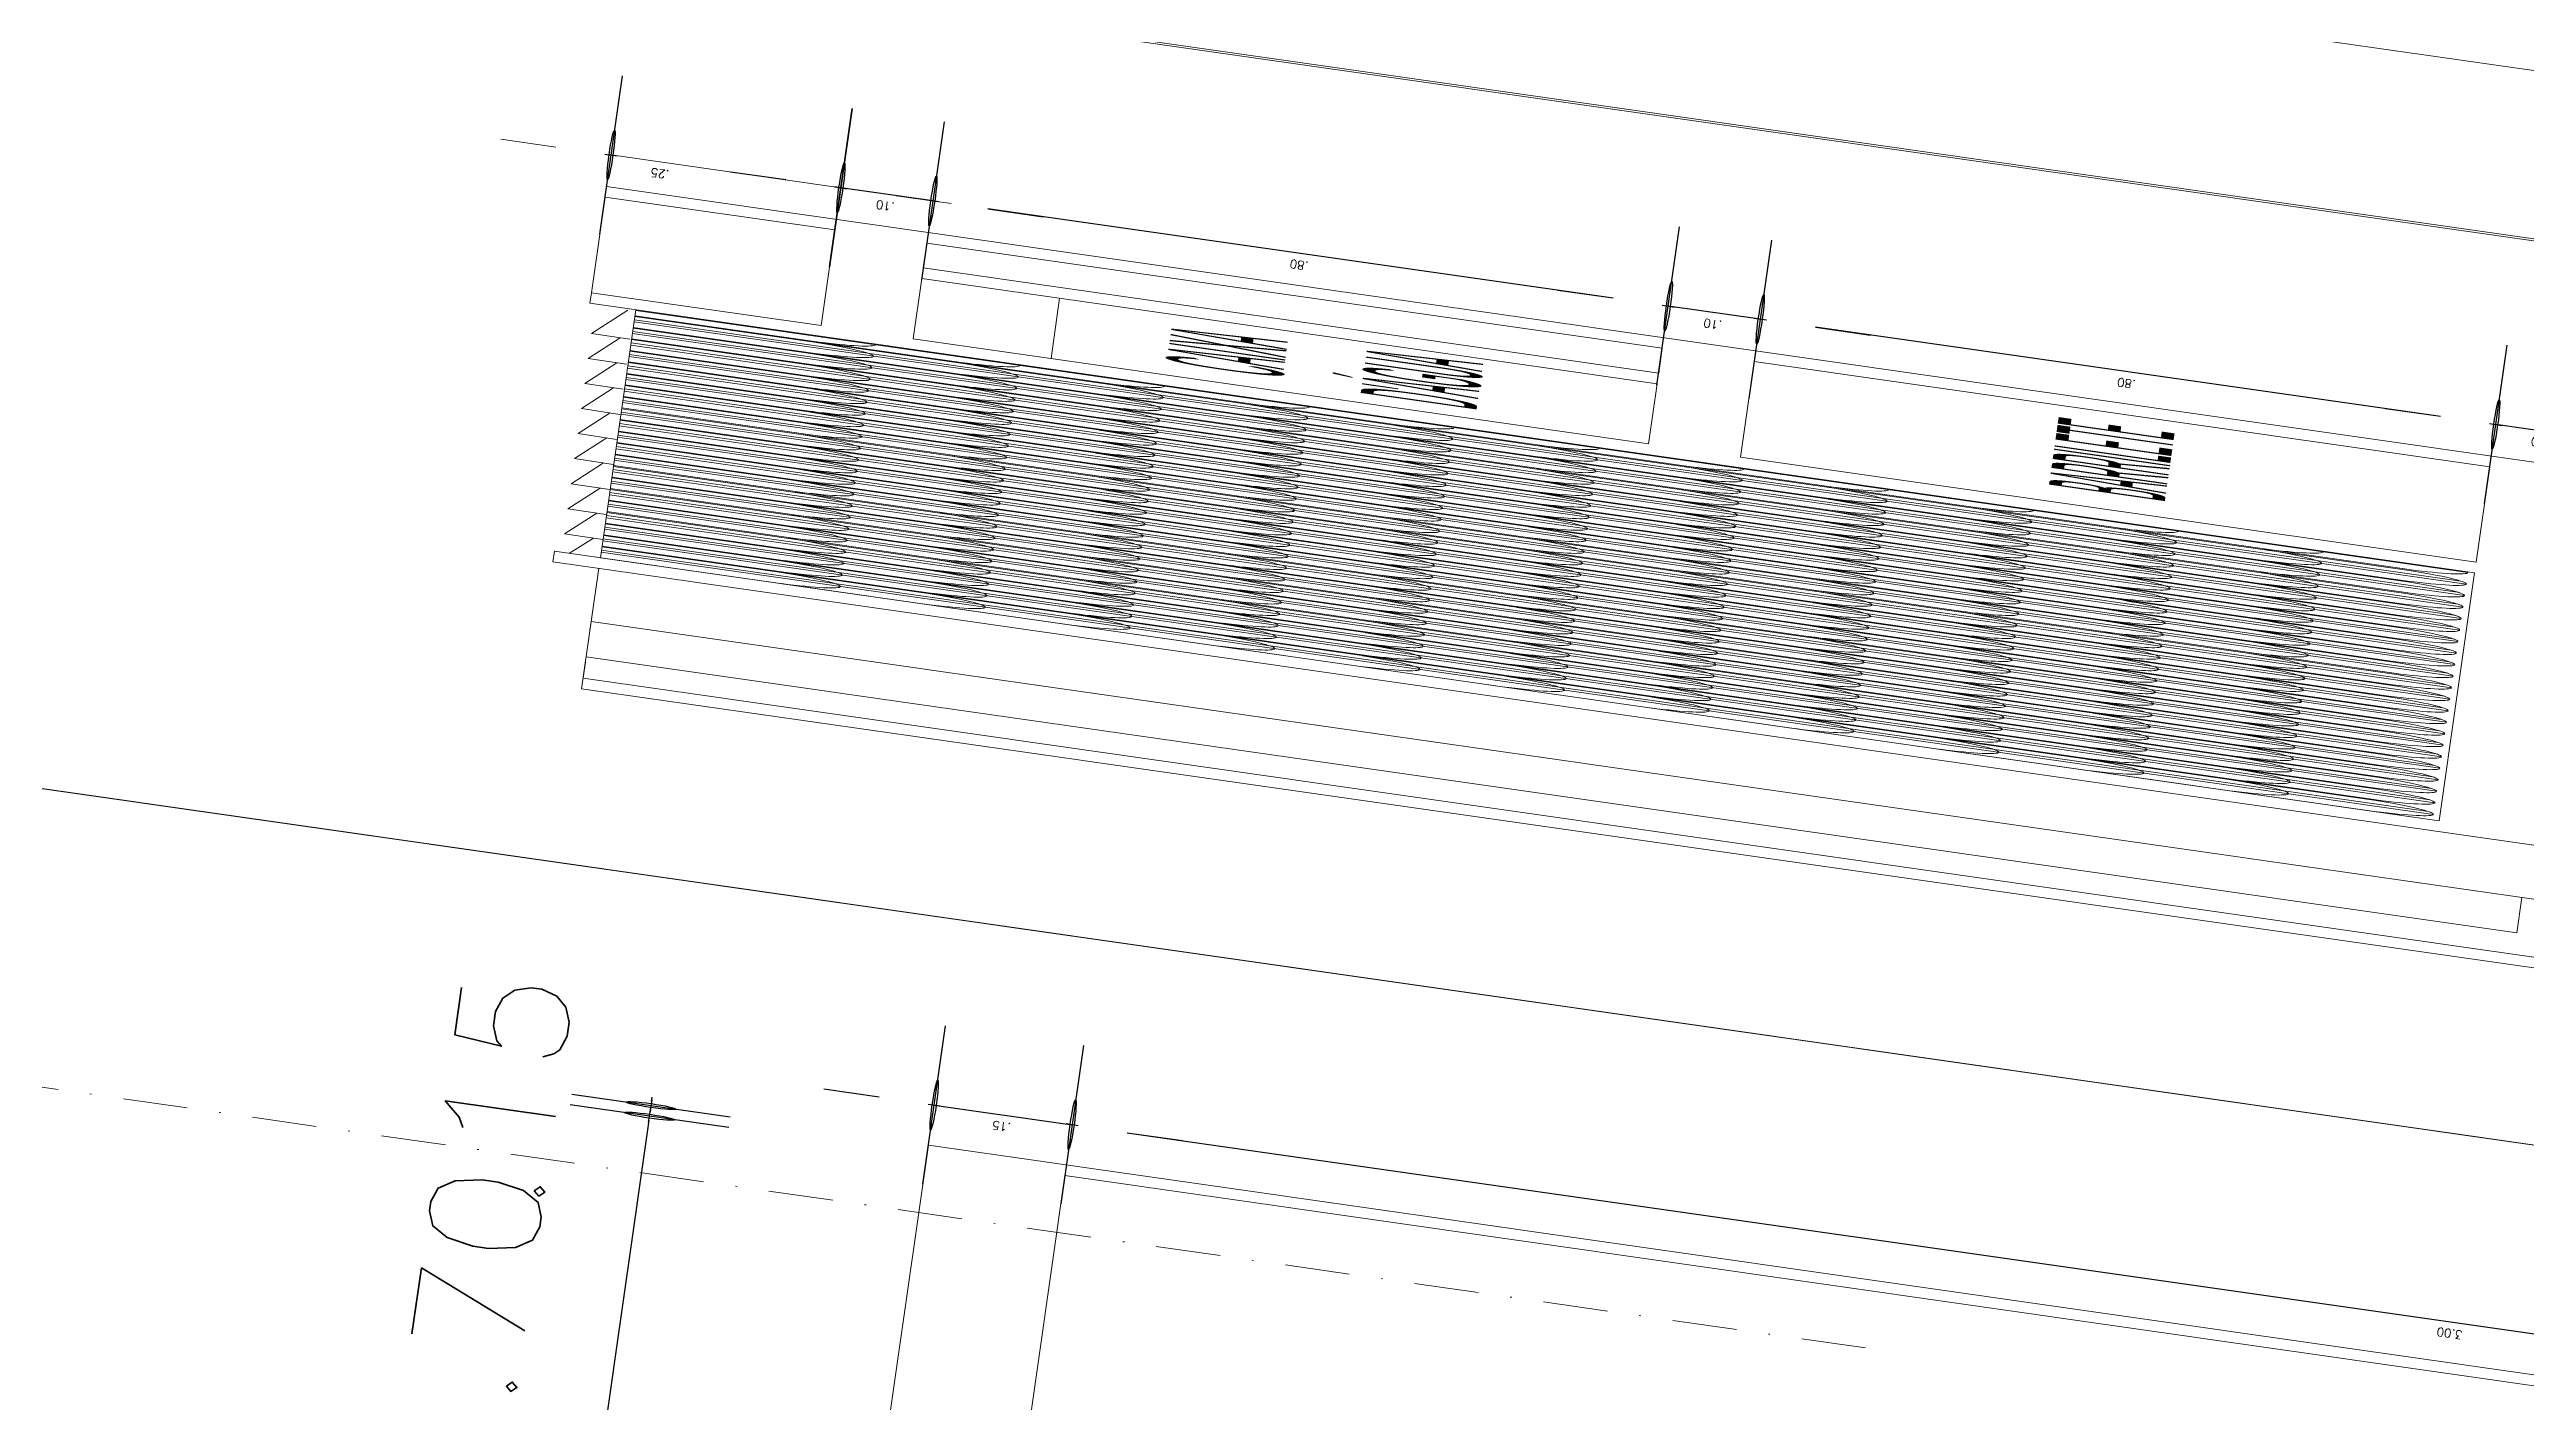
# Model space of a CAD drawing. Header units: millimetres. Extents: x -361192058 to 101130107379, y -14071650034 to 19218552450.
# Drawn here: x -135482 to -135323.6, y 42718.4 to 42805 of the extents above; entities that cross this region are included whole.
import ezdxf
from ezdxf.enums import TextEntityAlignment as Align

# ---------------------------------------------------------------- set-up
doc = ezdxf.new("R2010")
doc.units = ezdxf.units.MM
doc.header["$LTSCALE"] = 0.5
doc.linetypes.add('DASHDOT', pattern=[1, 0.5, -0.25, 0, -0.25])
doc.linetypes.add('HIDDEN2', pattern=[0.1875, 0.125, -0.0625])
for name, color, linetype in [('02', 2, 'Continuous'), ('COTAS', 7, 'Continuous'), ('DIVERSOS', 4, 'Continuous'), ('GR_PENA_FINA', 7, 'Continuous'), ('LINHAS PROJEÇÃO', 1, 'DASHDOT'), ('parede', 2, 'Continuous'), ('texto pequeno', 3, 'Continuous'), ('V5', 4, 'Continuous')]:
    doc.layers.add(name, color=color, linetype=linetype)
doc.styles.add('SANSSERIF', font='sas_____.pfb', dxfattribs={"height": 1})
doc.styles.get("Standard").update_dxf_attribs({"font": 'txt.shx', "height": 0.12})
doc.dimstyles.new('ESCALA50', dxfattribs={"dimtxt": 0.1, "dimasz": 0.06, "dimexe": 0.18, "dimexo": 0.06, "dimgap": 0.1, "dimtad": 1, "dimzin": 4, "dimdsep": 46, "dimtxsty": 'Standard', "dimblk1": 'BOLA', "dimblk2": 'BOLA', "dimsah": 1, "dimcen": -0.06, "dimse1": 1, "dimse2": 1, "dimclrd": 7, "dimclrt": 3, "dimadec": 0, "dimazin": 0, "dimtfac": 1, "dimtix": 1, "dimtmove": 0, "dimatfit": 3, "dimldrblk": 'BOLA', "dimfxl": 0, "dimtolj": 1, "dimtzin": 4, "dimarcsym": 0})

# ---------------------------------------------------------------- blocks, each defined once
blk = doc.blocks.new('BOLA')
for p, q in [((0, -1.43528948173695), (0, 1.435289481736959)), ((-1.435289481736952, 0), (1.435289481736952, 0))]:
    blk.add_line(p, q)
blk.add_circle((0, 3.552713678800501e-15), 0.452092417603822)
blk = doc.blocks.new('*D939')
at = {"layer": 'Defpoints', "color": 0, "transparency": 16777216}
for p in [(4428.354061093101, 2437.116234753649), (4428.94964323213, 2437.116234753649), (4428.3540610931, 2434.266234753648)]:
    blk.add_point(p, dxfattribs=at)
at = {"layer": 'DIVERSOS', "color": 7, "lineweight": -2, "transparency": 16777216}
blk.add_line((4428.94964323213, 2434.326234753648), (4428.94964323213, 2437.056234753649), dxfattribs=at)
at = {"layer": 'DIVERSOS', "color": 7, "lineweight": -2, "transparency": 16777216, "xscale": 0.06, "yscale": 0.06, "zscale": 0.06}
for p, rotation in [((4428.94964323213, 2437.116234753649), 90), ((4428.94964323213, 2434.266234753648), 270)]:
    blk.add_blockref('BOLA', p, dxfattribs=dict(at, rotation=rotation))
at = {"layer": 'DIVERSOS', "color": 3, "lineweight": 18, "transparency": 16777216, "insert": (4428.789643232129, 2435.691234753649), "char_height": 0.12, "attachment_point": 5, "rotation": 90}
blk.add_mtext('\\A1;2.85', dxfattribs=at)
blk = doc.blocks.new('*D940')
at = {"layer": 'Defpoints', "color": 0, "transparency": 16777216}
for p in [(4428.3540610931, 2437.216234753648), (4428.94964323213, 2437.216234753648), (4428.3540610931, 2437.116234753649)]:
    blk.add_point(p, dxfattribs=at)
at = {"layer": 'DIVERSOS', "color": 7, "lineweight": -2, "transparency": 16777216}
for p, q in [((4428.94964323213, 2437.276234753648), (4428.94964323213, 2437.336234753648)), ((4428.94964323213, 2437.116234753649), (4428.94964323213, 2437.216234753648)), ((4428.94964323213, 2437.056234753649), (4428.94964323213, 2436.996234753649))]:
    blk.add_line(p, q, dxfattribs=at)
at = {"layer": 'DIVERSOS', "color": 7, "lineweight": -2, "transparency": 16777216, "xscale": 0.06, "yscale": 0.06, "zscale": 0.06}
for p, rotation in [((4428.94964323213, 2437.216234753648), 270), ((4428.94964323213, 2437.116234753649), 90)]:
    blk.add_blockref('BOLA', p, dxfattribs=dict(at, rotation=rotation))
at = {"layer": 'DIVERSOS', "color": 3, "lineweight": 18, "transparency": 16777216, "insert": (4428.789643232129, 2437.166234753649), "char_height": 0.12, "attachment_point": 5, "rotation": 90}
blk.add_mtext('\\A1;.10', dxfattribs=at)
blk = doc.blocks.new('*D941')
at = {"layer": 'Defpoints', "color": 0, "transparency": 16777216}
for p in [(4428.3540610931, 2438.016234753648), (4428.94964323213, 2438.016234753648), (4428.3540610931, 2437.216234753648)]:
    blk.add_point(p, dxfattribs=at)
at = {"layer": 'DIVERSOS', "color": 7, "lineweight": -2, "transparency": 16777216}
blk.add_line((4428.94964323213, 2437.276234753648), (4428.94964323213, 2437.956234753648), dxfattribs=at)
at = {"layer": 'DIVERSOS', "color": 7, "lineweight": -2, "transparency": 16777216, "xscale": 0.06, "yscale": 0.06, "zscale": 0.06}
for p, rotation in [((4428.94964323213, 2438.016234753648), 90), ((4428.94964323213, 2437.216234753648), 270)]:
    blk.add_blockref('BOLA', p, dxfattribs=dict(at, rotation=rotation))
at = {"layer": 'DIVERSOS', "color": 3, "lineweight": 18, "transparency": 16777216, "insert": (4428.789643232129, 2437.616234753649), "char_height": 0.12, "attachment_point": 5, "rotation": 90}
blk.add_mtext('\\A1;.80', dxfattribs=at)
blk = doc.blocks.new('*D942')
at = {"layer": 'Defpoints', "color": 0, "transparency": 16777216}
for p in [(4428.3540610931, 2438.116234753648), (4428.94964323213, 2438.116234753648), (4428.3540610931, 2438.016234753648)]:
    blk.add_point(p, dxfattribs=at)
at = {"layer": 'DIVERSOS', "color": 7, "lineweight": -2, "transparency": 16777216}
for p, q in [((4428.94964323213, 2438.176234753648), (4428.94964323213, 2438.236234753648)), ((4428.94964323213, 2438.016234753648), (4428.94964323213, 2438.116234753648)), ((4428.94964323213, 2437.956234753648), (4428.94964323213, 2437.896234753649))]:
    blk.add_line(p, q, dxfattribs=at)
at = {"layer": 'DIVERSOS', "color": 7, "lineweight": -2, "transparency": 16777216, "xscale": 0.06, "yscale": 0.06, "zscale": 0.06}
for p, rotation in [((4428.94964323213, 2438.116234753648), 270), ((4428.94964323213, 2438.016234753648), 90)]:
    blk.add_blockref('BOLA', p, dxfattribs=dict(at, rotation=rotation))
at = {"layer": 'DIVERSOS', "color": 3, "lineweight": 18, "transparency": 16777216, "insert": (4428.789643232129, 2438.066234753649), "char_height": 0.12, "attachment_point": 5, "rotation": 90}
blk.add_mtext('\\A1;.10', dxfattribs=at)
blk = doc.blocks.new('*D943')
at = {"layer": 'Defpoints', "color": 0, "transparency": 16777216}
for p in [(4428.3540610931, 2438.916234753648), (4428.94964323213, 2438.916234753648), (4428.3540610931, 2438.116234753648)]:
    blk.add_point(p, dxfattribs=at)
at = {"layer": 'DIVERSOS', "color": 7, "lineweight": -2, "transparency": 16777216}
blk.add_line((4428.94964323213, 2438.176234753648), (4428.94964323213, 2438.856234753648), dxfattribs=at)
at = {"layer": 'DIVERSOS', "color": 7, "lineweight": -2, "transparency": 16777216, "xscale": 0.06, "yscale": 0.06, "zscale": 0.06}
for p, rotation in [((4428.94964323213, 2438.916234753648), 90), ((4428.94964323213, 2438.116234753648), 270)]:
    blk.add_blockref('BOLA', p, dxfattribs=dict(at, rotation=rotation))
at = {"layer": 'DIVERSOS', "color": 3, "lineweight": 18, "transparency": 16777216, "insert": (4428.789643232129, 2438.516234753648), "char_height": 0.12, "attachment_point": 5, "rotation": 90}
blk.add_mtext('\\A1;.80', dxfattribs=at)
blk = doc.blocks.new('*D944')
at = {"layer": 'Defpoints', "color": 0, "transparency": 16777216}
for p in [(4428.3540610931, 2439.016234753648), (4428.94964323213, 2439.016234753648), (4428.3540610931, 2438.916234753648)]:
    blk.add_point(p, dxfattribs=at)
at = {"layer": 'DIVERSOS', "color": 7, "lineweight": -2, "transparency": 16777216}
for p, q in [((4428.94964323213, 2439.076234753648), (4428.94964323213, 2439.136234753648)), ((4428.94964323213, 2438.916234753648), (4428.94964323213, 2439.016234753648)), ((4428.94964323213, 2438.856234753648), (4428.94964323213, 2438.796234753648))]:
    blk.add_line(p, q, dxfattribs=at)
at = {"layer": 'DIVERSOS', "color": 7, "lineweight": -2, "transparency": 16777216, "xscale": 0.06, "yscale": 0.06, "zscale": 0.06}
for p, rotation in [((4428.94964323213, 2439.016234753648), 270), ((4428.94964323213, 2438.916234753648), 90)]:
    blk.add_blockref('BOLA', p, dxfattribs=dict(at, rotation=rotation))
at = {"layer": 'DIVERSOS', "color": 3, "lineweight": 18, "transparency": 16777216, "insert": (4428.789643232129, 2438.966234753649), "char_height": 0.12, "attachment_point": 5, "rotation": 90}
blk.add_mtext('\\A1;.10', dxfattribs=at)
blk = doc.blocks.new('*D1485')
at = {"layer": 'Defpoints', "color": 0, "transparency": 16777216}
for p in [(4415.721149740468, 2438.626936649851), (4415.721149740471, 2435.626936649851), (4416.438756304155, 2435.626936649851)]:
    blk.add_point(p, dxfattribs=at)
at = {"layer": 'DIVERSOS', "color": 7, "lineweight": -2, "transparency": 16777216}
blk.add_line((4416.438756304155, 2438.566936649851), (4416.438756304155, 2435.686936649851), dxfattribs=at)
at = {"layer": 'DIVERSOS', "color": 7, "lineweight": -2, "transparency": 16777216, "xscale": 0.06, "yscale": 0.06, "zscale": 0.06}
for p, rotation in [((4416.438756304155, 2438.626936649851), 90), ((4416.438756304155, 2435.626936649851), 270)]:
    blk.add_blockref('BOLA', p, dxfattribs=dict(at, rotation=rotation))
at = {"layer": 'DIVERSOS', "color": 3, "lineweight": 18, "transparency": 16777216, "insert": (4416.278756304154, 2437.126936649852), "char_height": 0.12, "attachment_point": 5, "rotation": 90}
blk.add_mtext('\\A1;3.00', dxfattribs=at)
blk = doc.blocks.new('*D1469')
at = {"layer": 'Defpoints', "color": 0, "transparency": 16777216}
for p in [(4415.721149740468, 2438.776936649851), (4415.721149740468, 2438.626936649851), (4416.438756304151, 2438.626936649851)]:
    blk.add_point(p, dxfattribs=at)
at = {"layer": 'DIVERSOS', "color": 7, "lineweight": -2, "transparency": 16777216}
for p, q in [((4416.438756304151, 2438.836936649851), (4416.438756304151, 2438.896936649851)), ((4416.438756304151, 2438.776936649851), (4416.438756304151, 2438.626936649851)), ((4416.438756304151, 2438.566936649851), (4416.438756304151, 2438.506936649851))]:
    blk.add_line(p, q, dxfattribs=at)
at = {"layer": 'DIVERSOS', "color": 7, "lineweight": -2, "transparency": 16777216, "xscale": 0.06, "yscale": 0.06, "zscale": 0.06}
for p, rotation in [((4416.438756304151, 2438.776936649851), 270), ((4416.438756304151, 2438.626936649851), 90)]:
    blk.add_blockref('BOLA', p, dxfattribs=dict(at, rotation=rotation))
at = {"layer": 'DIVERSOS', "color": 3, "lineweight": 18, "transparency": 16777216, "insert": (4416.27875630415, 2438.701936649852), "char_height": 0.12, "attachment_point": 5, "rotation": 90}
blk.add_mtext('\\A1;.15', dxfattribs=at)
blk = doc.blocks.new('*D1496')
at = {"layer": 'Defpoints', "color": 0, "transparency": 16777216}
for p in [(4409.021149740469, 2439.078695744164), (4409.021149740469, 2438.626936649851), (4415.721149740468, 2438.626936649851)]:
    blk.add_point(p, dxfattribs=at)
at = {"layer": 'DIVERSOS', "color": 7, "lineweight": -2, "transparency": 16777216}
blk.add_line((4415.661149740467, 2439.078695744164), (4409.081149740469, 2439.078695744164), dxfattribs=at)
at = {"layer": 'DIVERSOS', "color": 7, "lineweight": -2, "transparency": 16777216, "xscale": 0.06, "yscale": 0.06, "zscale": 0.06, "rotation": 180}
blk.add_blockref('BOLA', (4409.021149740469, 2439.078695744164), dxfattribs=at)
at = {"layer": 'DIVERSOS', "color": 7, "lineweight": -2, "transparency": 16777216, "xscale": 0.06, "yscale": 0.06, "zscale": 0.06}
blk.add_blockref('BOLA', (4415.721149740468, 2439.078695744164), dxfattribs=at)
at = {"layer": 'DIVERSOS', "color": 3, "lineweight": 18, "transparency": 16777216, "insert": (4412.371149740468, 2439.238695744164), "char_height": 0.12, "attachment_point": 5}
blk.add_mtext('\\A1;6.70', dxfattribs=at)
blk = doc.blocks.new('*D1497')
at = {"layer": 'Defpoints', "color": 0, "transparency": 16777216}
for p in [(4415.871149740469, 2439.078695744166), (4415.721149740468, 2438.626936649851), (4415.871149740469, 2438.626936649851)]:
    blk.add_point(p, dxfattribs=at)
at = {"layer": 'DIVERSOS', "color": 7, "lineweight": -2, "transparency": 16777216}
for p, q in [((4415.661149740467, 2439.078695744166), (4415.601149740468, 2439.078695744166)), ((4415.721149740468, 2439.078695744166), (4415.871149740469, 2439.078695744166)), ((4415.93114974047, 2439.078695744166), (4415.991149740469, 2439.078695744166))]:
    blk.add_line(p, q, dxfattribs=at)
at = {"layer": 'DIVERSOS', "color": 7, "lineweight": -2, "transparency": 16777216, "xscale": 0.06, "yscale": 0.06, "zscale": 0.06}
blk.add_blockref('BOLA', (4415.721149740468, 2439.078695744166), dxfattribs=at)
at = {"layer": 'DIVERSOS', "color": 7, "lineweight": -2, "transparency": 16777216, "xscale": 0.06, "yscale": 0.06, "zscale": 0.06, "rotation": 180}
blk.add_blockref('BOLA', (4415.871149740469, 2439.078695744166), dxfattribs=at)
at = {"layer": 'DIVERSOS', "color": 3, "lineweight": 18, "transparency": 16777216, "insert": (4415.796149740469, 2439.238695744165), "char_height": 0.12, "attachment_point": 5}
blk.add_mtext('\\A1;.15', dxfattribs=at)
blk = doc.blocks.new('APROVADO QUADRA 21.2 MBVII')
at = {"layer": '02', "color": 0, "linetype": 'HIDDEN2', "lineweight": 18}
blk.add_line((4421.654061093101, 2439.216234753649), (4422.454061093101, 2439.216234753649), dxfattribs=at)
at = {"layer": '02', "color": 8, "lineweight": 18}
for p, q in [((4421.954061093101, 2437.116234753649), (4421.954061093101, 2439.216234753648)), ((4422.454061093101, 2439.216234753649), (4422.454061093101, 2434.276234753649)), ((4422.454061093101, 2437.116234753649), (4421.954061093101, 2437.116234753649))]:
    blk.add_line(p, q, dxfattribs=at)
at = {"layer": '02', "lineweight": 18}
for points in [[(4419.052307944566, 2441.102229971034), (4405.213729169273, 2441.102229971034), (4405.213729169273, 2407.285365570223), (4419.052307944566, 2407.285365570223)], [(4419.052307944566, 2441.074039070637), (4431.569833033772, 2441.074039070637), (4431.569833033772, 2431.90165978327), (4419.052307944566, 2431.90165978327)], [(4451.67817677926, 2441.074039070637), (4431.594037489088, 2441.074039070637), (4431.594037489088, 2421.20274324017), (4451.67817677926, 2421.20274324017)]]:
    blk.add_lwpolyline(points, close=True, dxfattribs=at)
at = {"layer": 'COTAS', "lineweight": 18}
for p, q in [((4427.0040610931, 2439.266234753648), (4428.3540610931, 2439.266234753648)), ((4421.504061093101, 2439.216234753648), (4423.2040610931, 2439.216234753648)), ((4421.504061093101, 2436.766234753648), (4421.504061093101, 2439.216234753649)), ((4421.654061093101, 2436.766234753648), (4421.654061093101, 2439.216234753649)), ((4423.3540610931, 2439.216234753648), (4426.8540610931, 2439.216234753649))]:
    blk.add_line(p, q, dxfattribs=at)
at = {"layer": 'DIVERSOS', "color": 7, "lineweight": 18}
for p, q in [((4428.94964323213, 2439.326234753648), (4428.94964323213, 2439.386234753648)), ((4428.94964323213, 2439.016234753648), (4428.94964323213, 2439.266234753648)), ((4428.94964323213, 2438.956234753648), (4428.94964323213, 2438.896234753649))]:
    blk.add_line(p, q, dxfattribs=at)
at = {"layer": 'DIVERSOS', "lineweight": 18}
for p, q in [((4423.430265762066, 2437.223374627251), (4423.430265762066, 2439.216234753648)), ((4423.460265762065, 2437.229409591695), (4423.460265762066, 2439.216234753649)), ((4423.592835722514, 2437.223374627251), (4423.592835722514, 2439.216234753648)), ((4423.622835722514, 2437.229409591695), (4423.622835722514, 2439.216234753649)), ((4423.755405682961, 2437.223374627251), (4423.755405682962, 2439.216234753648)), ((4423.785405682961, 2437.229409591695), (4423.785405682962, 2439.216234753649)), ((4423.91797564341, 2437.223374627251), (4423.917975643411, 2439.216234753648)), ((4423.947975643409, 2437.229409591695), (4423.947975643409, 2439.216234753649)), ((4424.080545603857, 2437.223374627251), (4424.080545603858, 2439.216234753648)), ((4424.110545603858, 2437.229409591695), (4424.110545603858, 2439.216234753649)), ((4424.243115564305, 2437.223374627251), (4424.243115564305, 2439.216234753648)), ((4424.273115564306, 2437.229409591695), (4424.273115564306, 2439.216234753649)), ((4424.405685524754, 2437.223374627251), (4424.405685524754, 2439.216234753648)), ((4424.435685524753, 2437.229409591695), (4424.435685524753, 2439.216234753649)), ((4424.568255485202, 2437.223374627251), (4424.568255485202, 2439.216234753648)), ((4424.598255485202, 2437.229409591695), (4424.598255485202, 2439.216234753649)), ((4424.730825445649, 2437.223374627251), (4424.730825445649, 2439.216234753648)), ((4424.760825445649, 2437.229409591695), (4424.76082544565, 2439.216234753649)), ((4424.893395406098, 2437.223374627251), (4424.893395406098, 2439.216234753648)), ((4424.923395406097, 2437.229409591695), (4424.923395406097, 2439.216234753649)), ((4425.055965366545, 2437.223374627251), (4425.055965366545, 2439.216234753649)), ((4425.085965366546, 2437.229409591695), (4425.085965366546, 2439.216234753649)), ((4425.218535326993, 2437.223374627251), (4425.218535326993, 2439.216234753649)), ((4425.248535326993, 2437.229409591695), (4425.248535326994, 2439.216234753649)), ((4425.381105287442, 2437.223374627251), (4425.381105287442, 2439.216234753649)), ((4425.411105287441, 2437.229409591695), (4425.411105287441, 2439.216234753649)), ((4425.545096751413, 2437.223374627225), (4425.545096751413, 2439.216234753649)), ((4425.575096751413, 2437.229409591669), (4425.575096751413, 2439.216234753649)), ((4425.707666711861, 2437.223374627225), (4425.707666711861, 2439.216234753649)), ((4425.737666711861, 2437.229409591669), (4425.737666711861, 2439.216234753649)), ((4425.870236672309, 2437.223374627225), (4425.870236672309, 2439.216234753649)), ((4425.900236672309, 2437.229409591669), (4425.900236672309, 2439.216234753649)), ((4426.032806632757, 2437.223374627225), (4426.032806632757, 2439.216234753649)), ((4426.062806632757, 2437.229409591669), (4426.062806632757, 2439.216234753649)), ((4426.195376593205, 2437.223374627225), (4426.195376593205, 2439.216234753649)), ((4426.225376593205, 2437.229409591669), (4426.225376593205, 2439.216234753649)), ((4426.357946553653, 2437.223374627225), (4426.357946553653, 2439.216234753649)), ((4426.387946553653, 2437.229409591669), (4426.387946553653, 2439.216234753649)), ((4426.520516514101, 2437.223374627225), (4426.520516514101, 2439.216234753649)), ((4426.550516514101, 2437.229409591669), (4426.550516514101, 2439.216234753649)), ((4426.683086474549, 2437.223374627225), (4426.683086474549, 2439.216234753649)), ((4426.713086474549, 2437.229409591669), (4426.71308647455, 2439.216234753649)), ((4426.845656434997, 2437.223374627225), (4426.845656434997, 2439.216234753649)), ((4427.8540610931, 2438.766234753648), (4427.0040610931, 2438.766234753648))]:
    blk.add_line(p, q, dxfattribs=at)
at = {"layer": 'GR_PENA_FINA', "lineweight": 18}
blk.add_lwpolyline([(4433.92231020282, 2440.170947323786), (4449.812970158591, 2440.175671779167), (4449.811508033303, 2423.971095537731), (4433.92231020282, 2423.941980307306)], close=True, dxfattribs=at)
at = {"layer": 'LINHAS PROJEÇÃO', "lineweight": 18}
blk.add_line((4414.921149740469, 2439.782601466358), (4414.921149740469, 2437.719539907452), dxfattribs=at)
at = {"layer": 'parede', "lineweight": 18}
for p, q in [((4423.3540610931, 2439.266234753648), (4423.2040610931, 2439.266234753648)), ((4423.2040610931, 2439.266234753648), (4423.204061093101, 2434.276234753649)), ((4423.3540610931, 2439.266234753648), (4423.3540610931, 2437.216234753648)), ((4426.8540610931, 2439.266234753648), (4426.8540610931, 2437.216234753648)), ((4427.0040610931, 2439.266234753648), (4426.8540610931, 2439.266234753648)), ((4427.0040610931, 2439.016234753648), (4427.0040610931, 2439.266234753648)), ((4428.3540610931, 2439.016234753648), (4428.3540610931, 2439.266234753648)), ((4428.504061093101, 2439.266234753648), (4428.3540610931, 2439.266234753648)), ((4428.504061093101, 2434.266234753648), (4428.504061093101, 2439.266234753648)), ((4428.3540610931, 2439.016234753648), (4427.0040610931, 2439.016234753648)), ((4427.8540610931, 2438.916234753648), (4427.004061093101, 2438.916234753648)), ((4427.004061093101, 2438.916234753648), (4427.004061093101, 2438.116234753648)), ((4427.8540610931, 2438.116234753648), (4427.8540610931, 2438.916234753648)), ((4428.3540610931, 2438.916234753648), (4428.004061093101, 2438.916234753648)), ((4428.004061093101, 2438.116234753648), (4428.004061093101, 2438.916234753648)), ((4428.3540610931, 2438.116234753648), (4428.3540610931, 2438.916234753648)), ((4408.871149740468, 2438.776936649851), (4415.871149740468, 2438.776936649851)), ((4415.871149740468, 2438.776936649851), (4415.871149740468, 2413.776936649851)), ((4409.021149740469, 2438.626936649851), (4415.721149740468, 2438.626936649851)), ((4415.721149740468, 2438.626936649851), (4415.721149740468, 2435.626936649851)), ((4427.8540610931, 2438.116234753648), (4427.004061093101, 2438.116234753648)), ((4428.3540610931, 2438.116234753648), (4428.004061093101, 2438.116234753648)), ((4428.3540610931, 2438.016234753648), (4427.004061093101, 2438.016234753648)), ((4427.004061093101, 2438.016234753648), (4427.0040610931, 2437.216234753648)), ((4428.3540610931, 2437.216234753648), (4428.3540610931, 2438.016234753648)), ((4426.8540610931, 2437.216234753648), (4423.3540610931, 2437.216234753648)), ((4428.3540610931, 2437.216234753648), (4427.004061093101, 2437.216234753648))]:
    blk.add_line(p, q, dxfattribs=at)
at = {"layer": 'V5', "lineweight": 18}
for p, q in [((4423.354061093102, 2439.216234753649), (4423.3540610931, 2437.286398605137)), ((4423.506470431022, 2439.216234753649), (4423.506470431022, 2437.286398605088)), ((4423.516631053525, 2439.216234753649), (4423.516631053524, 2437.286398605087)), ((4423.66904039147, 2439.216234753649), (4423.669040391469, 2437.286398605088)), ((4423.679201013998, 2439.216234753649), (4423.679201013997, 2437.286398605136)), ((4423.831610351918, 2439.216234753649), (4423.831610351916, 2437.286398605087)), ((4423.841770974446, 2439.216234753649), (4423.841770974444, 2437.286398605137)), ((4423.994180312367, 2439.216234753649), (4423.994180312365, 2437.286398605087)), ((4424.004340934895, 2439.216234753649), (4424.004340934893, 2437.286398605137)), ((4424.156750272814, 2439.216234753649), (4424.156750272813, 2437.286398605088)), ((4424.166910895317, 2439.216234753649), (4424.166910895317, 2437.286398605087)), ((4424.319320233262, 2439.216234753649), (4424.319320233261, 2437.286398605088)), ((4424.32948085579, 2439.216234753649), (4424.329480855788, 2437.286398605136)), ((4424.48189019371, 2439.216234753649), (4424.481890193709, 2437.286398605087)), ((4424.492050816239, 2439.216234753649), (4424.492050816237, 2437.286398605137)), ((4424.644460154158, 2439.216234753649), (4424.644460154157, 2437.286398605087)), ((4424.654620776686, 2439.216234753649), (4424.654620776684, 2437.286398605137)), ((4424.807030114606, 2439.216234753649), (4424.807030114604, 2437.286398605088)), ((4424.817190737109, 2439.216234753649), (4424.817190737108, 2437.286398605087)), ((4424.969600075054, 2439.216234753649), (4424.969600075053, 2437.286398605088)), ((4424.979760697582, 2439.216234753649), (4424.979760697581, 2437.286398605136)), ((4425.132170035502, 2439.216234753649), (4425.1321700355, 2437.286398605087)), ((4425.14233065803, 2439.216234753649), (4425.142330658028, 2437.286398605137)), ((4425.29473999595, 2439.216234753649), (4425.294739995948, 2437.286398605087)), ((4425.304900618478, 2439.216234753649), (4425.304900618476, 2437.286398605137)), ((4425.457309956398, 2439.216234753649), (4425.457309956397, 2437.286398605088)), ((4425.46889208245, 2439.216234753649), (4425.468892082448, 2437.286398605111)), ((4425.621301420369, 2439.216234753649), (4425.621301420369, 2437.286398605061)), ((4425.631462042872, 2439.216234753649), (4425.631462042872, 2437.28639860506)), ((4425.783871380818, 2439.216234753649), (4425.783871380817, 2437.286398605061)), ((4425.794032003346, 2439.216234753649), (4425.794032003344, 2437.286398605109)), ((4425.946441341265, 2439.216234753649), (4425.946441341264, 2437.28639860506)), ((4425.956601963794, 2439.216234753649), (4425.956601963792, 2437.286398605111)), ((4426.109011301714, 2439.216234753649), (4426.109011301713, 2437.28639860506)), ((4426.119171924242, 2439.216234753649), (4426.11917192424, 2437.286398605111)), ((4426.271581262162, 2439.216234753649), (4426.27158126216, 2437.286398605061)), ((4426.281741884664, 2439.216234753649), (4426.281741884663, 2437.28639860506)), ((4426.43415122261, 2439.216234753649), (4426.434151222608, 2437.286398605061)), ((4426.444311845137, 2439.216234753649), (4426.444311845136, 2437.286398605109)), ((4426.596721183058, 2439.216234753649), (4426.596721183056, 2437.28639860506)), ((4426.606881805586, 2439.216234753649), (4426.606881805584, 2437.286398605111)), ((4426.759291143506, 2439.216234753649), (4426.759291143504, 2437.28639860506)), ((4426.769451766034, 2439.216234753649), (4426.769451766032, 2437.286398605111))]:
    blk.add_line(p, q, dxfattribs=at)
for points in [[(4423.61092147092, 2439.216234753648), (4423.614641210715, 2439.258069709557), (4423.965008966448, 2439.226916888774)], [(4423.964079042864, 2439.216458149803), (4423.967798782659, 2439.258293105712), (4424.318166538392, 2439.227140284929)], [(4424.317236614807, 2439.216681545958), (4424.320956354602, 2439.258516501867), (4424.671324110335, 2439.227363681084)], [(4424.670394186751, 2439.216904942113), (4424.674113926546, 2439.258739898022), (4425.024481682278, 2439.227587077239)], [(4425.023551758694, 2439.217128338268), (4425.027271498489, 2439.258963294177), (4425.377639254221, 2439.227810473393)], [(4425.376709330637, 2439.217351734423), (4425.380429070432, 2439.259186690332), (4425.730796826165, 2439.228033869548)], [(4425.72986690258, 2439.217575130578), (4425.733586642375, 2439.259410086487), (4426.083954398108, 2439.228257265703)], [(4426.083024474524, 2439.217798526733), (4426.086744214319, 2439.259633482642), (4426.437111970052, 2439.228480661858)], [(4426.436182046467, 2439.218021922887), (4426.439901786262, 2439.259856878796), (4426.835040143653, 2439.22472329635)], [(4423.354061093102, 2439.249614822929), (4423.611851394505, 2439.226693492619)]]:
    blk.add_lwpolyline(points, dxfattribs=at)
for centre, start, end in [((4423.430265762039, 2439.033457586061), 190.8160775977941, 349.1839224021803), ((4423.592835722488, 2439.033457586061), 190.8160775978197, 349.183922402206), ((4423.755405682935, 2439.033457586061), 190.8160775977941, 349.1839224021803), ((4423.917975643383, 2439.033457586061), 190.8160775978197, 349.183922402206), ((4424.080545603832, 2439.033457586061), 190.8160775977941, 349.1839224021803), ((4424.24311556428, 2439.033457586061), 190.8160775978197, 349.183922402206), ((4424.405685524727, 2439.033457586061), 190.8160775977941, 349.1839224021803), ((4424.568255485175, 2439.033457586061), 190.8160775978197, 349.183922402206), ((4424.730825445623, 2439.033457586061), 190.8160775977941, 349.1839224021803), ((4424.893395406071, 2439.033457586061), 190.8160775978197, 349.183922402206), ((4425.055965366519, 2439.033457586061), 190.8160775977941, 349.1839224021803), ((4425.218535326967, 2439.033457586061), 190.8160775978197, 349.183922402206), ((4425.381105287414, 2439.033457586061), 190.8160775977941, 349.1839224021803), ((4425.545096751387, 2439.033457586034), 190.8160775977941, 349.1839224021803), ((4425.707666711835, 2439.033457586034), 190.8160775978197, 349.183922402206), ((4425.870236672283, 2439.033457586034), 190.8160775977941, 349.1839224021803), ((4426.03280663273, 2439.033457586034), 190.8160775978197, 349.183922402206), ((4426.195376593178, 2439.033457586034), 190.8160775977941, 349.1839224021803), ((4426.357946553627, 2439.033457586034), 190.8160775978197, 349.183922402206), ((4426.520516514074, 2439.033457586034), 190.8160775977941, 349.1839224021803), ((4426.683086474522, 2439.033457586034), 190.8160775978197, 349.183922402206), ((4426.84565643497, 2439.033457586034), 190.8160775977941, 270.0000000196455), ((4423.430265762042, 2438.875957586061), 190.8160775977941, 349.1839224021803), ((4423.59283572249, 2438.875957586061), 190.8160775978197, 349.183922402206), ((4423.755405682938, 2438.875957586061), 190.8160775977941, 349.1839224021803), ((4423.917975643386, 2438.875957586061), 190.8160775978197, 349.183922402206), ((4424.080545603833, 2438.875957586061), 190.8160775977941, 349.1839224021803), ((4424.243115564282, 2438.875957586061), 190.8160775978197, 349.183922402206), ((4424.40568552473, 2438.875957586061), 190.8160775977941, 349.1839224021803), ((4424.568255485177, 2438.875957586061), 190.8160775978197, 349.183922402206), ((4424.730825445626, 2438.875957586061), 190.8160775977941, 349.1839224021803), ((4424.893395406073, 2438.875957586061), 190.8160775978197, 349.183922402206), ((4425.055965366521, 2438.875957586061), 190.8160775977941, 349.1839224021803), ((4425.21853532697, 2438.875957586061), 190.8160775978197, 349.183922402206), ((4425.381105287417, 2438.875957586061), 190.8160775977941, 349.1839224021803), ((4425.545096751389, 2438.875957586034), 190.8160775977941, 349.1839224021803), ((4425.707666711837, 2438.875957586034), 190.8160775978197, 349.183922402206), ((4425.870236672286, 2438.875957586034), 190.8160775977941, 349.1839224021803), ((4426.032806632733, 2438.875957586034), 190.8160775978197, 349.183922402206), ((4426.195376593181, 2438.875957586034), 190.8160775977941, 349.1839224021803), ((4426.357946553629, 2438.875957586034), 190.8160775978197, 349.183922402206), ((4426.520516514077, 2438.875957586034), 190.8160775977941, 349.1839224021803), ((4426.683086474525, 2438.875957586034), 190.8160775978197, 349.183922402206), ((4426.845656434973, 2438.875957586034), 190.8160775977941, 270.0000000179259), ((4423.430265762044, 2438.718457586061), 190.8160775977941, 349.1839224021803), ((4423.592835722492, 2438.718457586061), 190.8160775978197, 349.183922402206), ((4423.75540568294, 2438.718457586061), 190.8160775977941, 349.1839224021803), ((4423.917975643388, 2438.718457586061), 190.8160775978197, 349.183922402206), ((4424.080545603836, 2438.718457586061), 190.8160775977941, 349.1839224021803), ((4424.243115564284, 2438.718457586061), 190.8160775978197, 349.183922402206), ((4424.405685524732, 2438.718457586061), 190.8160775977941, 349.1839224021803), ((4424.56825548518, 2438.718457586061), 190.8160775978197, 349.183922402206), ((4424.730825445627, 2438.718457586061), 190.8160775977941, 349.1839224021803), ((4424.893395406076, 2438.718457586061), 190.8160775978197, 349.183922402206), ((4425.055965366523, 2438.718457586061), 190.8160775977941, 349.1839224021803), ((4425.218535326972, 2438.718457586061), 190.8160775978197, 349.183922402206), ((4425.38110528742, 2438.718457586061), 190.8160775977941, 349.1839224021803), ((4425.545096751392, 2438.718457586033), 190.8160775977941, 349.1839224021803), ((4425.70766671184, 2438.718457586033), 190.8160775978197, 349.183922402206), ((4425.870236672287, 2438.718457586033), 190.8160775977941, 349.1839224021803), ((4426.032806632736, 2438.718457586033), 190.8160775978197, 349.183922402206), ((4426.195376593183, 2438.718457586033), 190.8160775977941, 349.1839224021803), ((4426.357946553631, 2438.718457586033), 190.8160775978197, 349.183922402206), ((4426.520516514079, 2438.718457586033), 190.8160775977941, 349.1839224021803), ((4426.683086474527, 2438.718457586033), 190.8160775978197, 349.183922402206), ((4426.845656434975, 2438.718457586033), 190.8160775977941, 270.000000016102), ((4423.430265762046, 2438.56095758606), 190.8160775977941, 349.1839224021803), ((4423.592835722495, 2438.56095758606), 190.8160775978197, 349.183922402206), ((4423.755405682942, 2438.56095758606), 190.8160775977941, 349.1839224021803), ((4423.91797564339, 2438.56095758606), 190.8160775978197, 349.183922402206), ((4424.080545603839, 2438.56095758606), 190.8160775977941, 349.1839224021803), ((4424.243115564286, 2438.56095758606), 190.8160775978197, 349.183922402206), ((4424.405685524735, 2438.56095758606), 190.8160775977941, 349.1839224021803), ((4424.568255485182, 2438.56095758606), 190.8160775978197, 349.183922402206), ((4424.73082544563, 2438.56095758606), 190.8160775977941, 349.1839224021803), ((4424.893395406079, 2438.56095758606), 190.8160775978197, 349.183922402206), ((4425.055965366526, 2438.56095758606), 190.8160775977941, 349.1839224021803), ((4425.218535326974, 2438.56095758606), 190.8160775978197, 349.183922402206), ((4425.381105287422, 2438.56095758606), 190.8160775977941, 349.1839224021803), ((4425.545096751394, 2438.560957586034), 190.8160775977941, 349.1839224021803), ((4425.707666711842, 2438.560957586034), 190.8160775978197, 349.183922402206), ((4425.87023667229, 2438.560957586034), 190.8160775977941, 349.1839224021803), ((4426.032806632737, 2438.560957586034), 190.8160775978197, 349.183922402206), ((4426.195376593186, 2438.560957586034), 190.8160775977941, 349.1839224021803), ((4426.357946553634, 2438.560957586034), 190.8160775978197, 349.183922402206), ((4426.520516514081, 2438.560957586034), 190.8160775977941, 349.1839224021803), ((4426.68308647453, 2438.560957586034), 190.8160775978197, 349.183922402206), ((4426.845656434977, 2438.560957586034), 190.8160775977941, 270.0000000142782), ((4423.430265762049, 2438.40345758606), 190.8160775977941, 349.1839224021803), ((4423.592835722498, 2438.40345758606), 190.8160775978197, 349.183922402206), ((4423.755405682945, 2438.40345758606), 190.8160775977941, 349.1839224021803), ((4423.917975643392, 2438.40345758606), 190.8160775978197, 349.183922402206), ((4424.080545603841, 2438.40345758606), 190.8160775977941, 349.1839224021803), ((4424.243115564289, 2438.40345758606), 190.8160775978197, 349.183922402206), ((4424.405685524736, 2438.40345758606), 190.8160775977941, 349.1839224021803), ((4424.568255485185, 2438.40345758606), 190.8160775978197, 349.183922402206), ((4424.730825445632, 2438.40345758606), 190.8160775977941, 349.1839224021803), ((4424.89339540608, 2438.40345758606), 190.8160775978197, 349.183922402206), ((4425.055965366529, 2438.40345758606), 190.8160775977941, 349.1839224021803), ((4425.218535326977, 2438.40345758606), 190.8160775978197, 349.183922402206), ((4425.381105287424, 2438.40345758606), 190.8160775977941, 349.1839224021803), ((4425.545096751396, 2438.403457586034), 190.8160775977941, 349.1839224021803), ((4425.707666711844, 2438.403457586034), 190.8160775978197, 349.183922402206), ((4425.870236672292, 2438.403457586034), 190.8160775977941, 349.1839224021803), ((4426.03280663274, 2438.403457586034), 190.8160775978197, 349.183922402206), ((4426.195376593188, 2438.403457586034), 190.8160775977941, 349.1839224021803), ((4426.357946553636, 2438.403457586034), 190.8160775978197, 349.183922402206), ((4426.520516514084, 2438.403457586034), 190.8160775977941, 349.1839224021803), ((4426.683086474533, 2438.403457586034), 190.8160775978197, 349.183922402206), ((4426.84565643498, 2438.403457586034), 190.8160775977941, 270.0000000125585), ((4423.430265762051, 2438.245957586061), 190.8160775977941, 349.1839224021803), ((4423.592835722499, 2438.245957586061), 190.8160775978197, 349.183922402206), ((4423.755405682948, 2438.245957586061), 190.8160775977941, 349.1839224021803), ((4423.917975643395, 2438.245957586061), 190.8160775978197, 349.183922402206), ((4424.080545603843, 2438.245957586061), 190.8160775977941, 349.1839224021803), ((4424.243115564291, 2438.245957586061), 190.8160775978197, 349.183922402206), ((4424.405685524739, 2438.245957586061), 190.8160775977941, 349.1839224021803), ((4424.568255485187, 2438.245957586061), 190.8160775978197, 349.183922402206), ((4424.730825445635, 2438.245957586061), 190.8160775977941, 349.1839224021803), ((4424.893395406083, 2438.245957586061), 190.8160775978197, 349.183922402206), ((4425.05596536653, 2438.245957586061), 190.8160775977941, 349.1839224021803), ((4425.218535326979, 2438.245957586061), 190.8160775978197, 349.183922402206), ((4425.381105287427, 2438.245957586061), 190.8160775977941, 349.1839224021803), ((4425.545096751399, 2438.245957586033), 190.8160775977941, 349.1839224021803), ((4425.707666711846, 2438.245957586033), 190.8160775978197, 349.183922402206), ((4425.870236672295, 2438.245957586033), 190.8160775977941, 349.1839224021803), ((4426.032806632743, 2438.245957586033), 190.8160775978197, 349.183922402206), ((4426.19537659319, 2438.245957586033), 190.8160775977941, 349.1839224021803), ((4426.357946553639, 2438.245957586033), 190.8160775978197, 349.183922402206), ((4426.520516514086, 2438.245957586033), 190.8160775977941, 349.1839224021803), ((4426.683086474534, 2438.245957586033), 190.8160775978197, 349.183922402206), ((4426.845656434983, 2438.245957586033), 190.8160775977941, 270.000000010891), ((4423.430265762054, 2438.08845758606), 190.8160775977941, 349.1839224021803), ((4423.592835722502, 2438.08845758606), 190.8160775978197, 349.183922402206), ((4423.755405682949, 2438.08845758606), 190.8160775977941, 349.1839224021803), ((4423.917975643398, 2438.08845758606), 190.8160775978197, 349.183922402206), ((4424.080545603845, 2438.08845758606), 190.8160775977941, 349.1839224021803), ((4424.243115564293, 2438.08845758606), 190.8160775978197, 349.183922402206), ((4424.405685524741, 2438.08845758606), 190.8160775977941, 349.1839224021803), ((4424.568255485189, 2438.08845758606), 190.8160775978197, 349.183922402206), ((4424.730825445637, 2438.08845758606), 190.8160775977941, 349.1839224021803), ((4424.893395406086, 2438.08845758606), 190.8160775978197, 349.183922402206), ((4425.055965366533, 2438.08845758606), 190.8160775977941, 349.1839224021803), ((4425.218535326982, 2438.08845758606), 190.8160775978197, 349.183922402206), ((4425.381105287429, 2438.08845758606), 190.8160775977941, 349.1839224021803), ((4425.545096751401, 2438.088457586033), 190.8160775977941, 349.1839224021803), ((4425.707666711849, 2438.088457586033), 190.8160775978197, 349.183922402206), ((4425.870236672296, 2438.088457586033), 190.8160775977941, 349.1839224021803), ((4426.032806632745, 2438.088457586033), 190.8160775978197, 349.183922402206), ((4426.195376593193, 2438.088457586033), 190.8160775977941, 349.1839224021803), ((4426.357946553641, 2438.088457586033), 190.8160775978197, 349.183922402206), ((4426.520516514089, 2438.088457586033), 190.8160775977941, 349.1839224021803), ((4426.683086474537, 2438.088457586033), 190.8160775978197, 349.183922402206), ((4426.845656434984, 2438.088457586033), 190.8160775977941, 270.0000000090672), ((4423.430265762056, 2437.93095758606), 190.8160775977941, 349.1839224021803), ((4423.592835722504, 2437.93095758606), 190.8160775978197, 349.183922402206), ((4423.755405682952, 2437.93095758606), 190.8160775977941, 349.1839224021803), ((4423.9179756434, 2437.93095758606), 190.8160775978197, 349.183922402206), ((4424.080545603848, 2437.93095758606), 190.8160775977941, 349.1839224021803), ((4424.243115564296, 2437.93095758606), 190.8160775978197, 349.183922402206), ((4424.405685524744, 2437.93095758606), 190.8160775977941, 349.1839224021803), ((4424.568255485192, 2437.93095758606), 190.8160775978197, 349.183922402206), ((4424.730825445639, 2437.93095758606), 190.8160775977941, 349.1839224021803), ((4424.893395406088, 2437.93095758606), 190.8160775978197, 349.183922402206), ((4425.055965366536, 2437.93095758606), 190.8160775977941, 349.1839224021803), ((4425.218535326984, 2437.93095758606), 190.8160775978197, 349.183922402206), ((4425.381105287432, 2437.93095758606), 190.8160775977941, 349.1839224021803), ((4425.545096751403, 2437.930957586034), 190.8160775977941, 349.1839224021803), ((4425.707666711852, 2437.930957586034), 190.8160775978197, 349.183922402206), ((4425.870236672299, 2437.930957586034), 190.8160775977941, 349.1839224021803), ((4426.032806632747, 2437.930957586034), 190.8160775978197, 349.183922402206), ((4426.195376593195, 2437.930957586034), 190.8160775977941, 349.1839224021803), ((4426.357946553643, 2437.930957586034), 190.8160775978197, 349.183922402206), ((4426.520516514091, 2437.930957586034), 190.8160775977941, 349.1839224021803), ((4426.68308647454, 2437.930957586034), 190.8160775978197, 349.183922402206), ((4426.845656434987, 2437.930957586034), 190.8160775977941, 270.0000000070349), ((4423.430265762058, 2437.77345758606), 190.8160775977941, 349.1839224021803), ((4423.592835722507, 2437.77345758606), 190.8160775978197, 349.183922402206), ((4423.755405682954, 2437.77345758606), 190.8160775977941, 349.1839224021803), ((4423.917975643402, 2437.77345758606), 190.8160775978197, 349.183922402206), ((4424.08054560385, 2437.77345758606), 190.8160775977941, 349.1839224021803), ((4424.243115564298, 2437.77345758606), 190.8160775978197, 349.183922402206), ((4424.405685524746, 2437.77345758606), 190.8160775977941, 349.1839224021803), ((4424.568255485195, 2437.77345758606), 190.8160775978197, 349.183922402206), ((4424.730825445642, 2437.77345758606), 190.8160775977941, 349.1839224021803), ((4424.89339540609, 2437.77345758606), 190.8160775978197, 349.183922402206), ((4425.055965366538, 2437.77345758606), 190.8160775977941, 349.1839224021803), ((4425.218535326986, 2437.77345758606), 190.8160775978197, 349.183922402206), ((4425.381105287434, 2437.77345758606), 190.8160775977941, 349.1839224021803), ((4425.545096751405, 2437.773457586034), 190.8160775977941, 349.1839224021803), ((4425.707666711854, 2437.773457586034), 190.8160775978197, 349.183922402206), ((4425.870236672302, 2437.773457586034), 190.8160775977941, 349.1839224021803), ((4426.03280663275, 2437.773457586034), 190.8160775978197, 349.183922402206), ((4426.195376593198, 2437.773457586034), 190.8160775977941, 349.1839224021803), ((4426.357946553646, 2437.773457586034), 190.8160775978197, 349.183922402206), ((4426.520516514093, 2437.773457586034), 190.8160775977941, 349.1839224021803), ((4426.683086474542, 2437.773457586034), 190.8160775978197, 349.183922402206), ((4426.84565643499, 2437.773457586034), 190.8160775977941, 270.0000000053673), ((4423.430265762061, 2437.61595758606), 190.8160775977941, 349.1839224021803), ((4423.592835722508, 2437.61595758606), 190.8160775978197, 349.183922402206), ((4423.755405682957, 2437.61595758606), 190.8160775977941, 349.1839224021803), ((4423.917975643405, 2437.61595758606), 190.8160775978197, 349.183922402206), ((4424.080545603852, 2437.61595758606), 190.8160775977941, 349.1839224021803), ((4424.243115564301, 2437.61595758606), 190.8160775978197, 349.183922402206), ((4424.405685524748, 2437.61595758606), 190.8160775977941, 349.1839224021803), ((4424.568255485196, 2437.61595758606), 190.8160775978197, 349.183922402206), ((4424.730825445645, 2437.61595758606), 190.8160775977941, 349.1839224021803), ((4424.893395406093, 2437.61595758606), 190.8160775978197, 349.183922402206), ((4425.05596536654, 2437.61595758606), 190.8160775977941, 349.1839224021803), ((4425.218535326989, 2437.61595758606), 190.8160775978197, 349.183922402206), ((4425.381105287436, 2437.61595758606), 190.8160775977941, 349.1839224021803), ((4425.545096751408, 2437.615957586033), 190.8160775977941, 349.1839224021803), ((4425.707666711856, 2437.615957586033), 190.8160775978197, 349.183922402206), ((4425.870236672304, 2437.615957586033), 190.8160775977941, 349.1839224021803), ((4426.032806632752, 2437.615957586033), 190.8160775978197, 349.183922402206), ((4426.1953765932, 2437.615957586033), 190.8160775977941, 349.1839224021803), ((4426.357946553649, 2437.615957586033), 190.8160775978197, 349.183922402206), ((4426.520516514096, 2437.615957586033), 190.8160775977941, 349.1839224021803), ((4426.683086474544, 2437.615957586033), 190.8160775978197, 349.183922402206), ((4426.845656434992, 2437.615957586033), 190.8160775977941, 270.0000000034914), ((4423.430265762063, 2437.45845758606), 190.8160775977941, 349.1839224021803), ((4423.592835722511, 2437.45845758606), 190.8160775978197, 349.183922402206), ((4423.755405682959, 2437.45845758606), 190.8160775977941, 349.1839224021803), ((4423.917975643407, 2437.45845758606), 190.8160775978197, 349.183922402206), ((4424.080545603855, 2437.45845758606), 190.8160775977941, 349.1839224021803), ((4424.243115564303, 2437.45845758606), 190.8160775978197, 349.183922402206), ((4424.405685524751, 2437.45845758606), 190.8160775977941, 349.1839224021803), ((4424.568255485199, 2437.45845758606), 190.8160775978197, 349.183922402206), ((4424.730825445647, 2437.45845758606), 190.8160775977941, 349.1839224021803), ((4424.893395406095, 2437.45845758606), 190.8160775978197, 349.183922402206), ((4425.055965366543, 2437.45845758606), 190.8160775977941, 349.1839224021803), ((4425.218535326991, 2437.45845758606), 190.8160775978197, 349.183922402206), ((4425.381105287439, 2437.45845758606), 190.8160775977941, 349.1839224021803), ((4425.545096751411, 2437.458457586033), 190.8160775977941, 349.1839224021803), ((4425.707666711859, 2437.458457586033), 190.8160775978197, 349.183922402206), ((4425.870236672306, 2437.458457586033), 190.8160775977941, 349.1839224021803), ((4426.032806632755, 2437.458457586033), 190.8160775978197, 349.183922402206), ((4426.195376593202, 2437.458457586033), 190.8160775977941, 349.1839224021803), ((4426.35794655365, 2437.458457586033), 190.8160775978197, 349.183922402206), ((4426.520516514099, 2437.458457586033), 190.8160775977941, 349.1839224021803), ((4426.683086474546, 2437.458457586033), 190.8160775978197, 349.183922402206), ((4426.845656434994, 2437.458457586033), 190.8160775977941, 270.0000000018238), ((4423.430265762066, 2437.30095758606), 190.8160775977941, 349.1839224021803), ((4423.592835722514, 2437.30095758606), 190.8160775978197, 349.183922402206), ((4423.755405682961, 2437.30095758606), 190.8160775977941, 349.1839224021803), ((4423.91797564341, 2437.30095758606), 190.8160775978197, 349.183922402206), ((4424.080545603857, 2437.30095758606), 190.8160775977941, 349.1839224021803), ((4424.243115564305, 2437.30095758606), 190.8160775978197, 349.183922402206), ((4424.405685524754, 2437.30095758606), 190.8160775977941, 349.1839224021803), ((4424.568255485202, 2437.30095758606), 190.8160775978197, 349.183922402206), ((4424.730825445649, 2437.30095758606), 190.8160775977941, 349.1839224021803), ((4424.893395406098, 2437.30095758606), 190.8160775978197, 349.183922402206), ((4425.055965366545, 2437.30095758606), 190.8160775977941, 349.1839224021803), ((4425.218535326993, 2437.30095758606), 190.8160775978197, 349.183922402206), ((4425.381105287442, 2437.30095758606), 190.8160775977941, 349.1839224021803), ((4425.545096751413, 2437.300957586033), 190.8160775977941, 349.1839224021803), ((4425.707666711861, 2437.300957586033), 190.8160775978197, 349.183922402206), ((4425.870236672309, 2437.300957586033), 190.8160775977941, 349.1839224021803), ((4426.032806632757, 2437.300957586033), 190.8160775978197, 349.183922402206), ((4426.195376593205, 2437.300957586033), 190.8160775977941, 349.1839224021803), ((4426.357946553653, 2437.300957586033), 190.8160775978197, 349.183922402206), ((4426.520516514101, 2437.300957586033), 190.8160775977941, 349.1839224021803), ((4426.683086474549, 2437.300957586033), 190.8160775978197, 349.183922402206), ((4426.845656434997, 2437.300957586033), 190.8160775977941, 270)]:
    blk.add_arc(centre, 0.07758295880899567, start, end, dxfattribs=at)
at = {"layer": 'DIVERSOS', "color": 7, "lineweight": 18, "xscale": 0.06, "yscale": 0.06, "zscale": 0.06}
for p, rotation in [((4428.94964323213, 2439.266234753648), 270), ((4428.94964323213, 2439.016234753648), 90)]:
    blk.add_blockref('BOLA', p, dxfattribs=dict(at, rotation=rotation))
at = {"color": 0, "lineweight": 13, "flags": 8}
for p in [(4700.724657799739, 2280.112525715252), (4699.57378630139, 2277.896413499706), (4702.354563138892, 2276.195041239209), (4703.672243349308, 2274.084986290777), (4699.84447394329, 2272.219426909525), (4703.048818763617, 2270.137026470893), (4703.087746051807, 2267.980265113006), (4700.652340375649, 2261.521648881858), (4700.700742594171, 2257.15925950577)]:
    blk.add_attdef('NIVEL', p, '', height=0.07500000000000001, dxfattribs=at)
for rotation, width, p in [(90, 0.7999999999988884, (4700.820527907887, 2275.752076380495)), (270, 0.5999999999989389, (4703.843667029373, 2274.902076380496)), (90, 0.7999999999988884, (4701.5574890138, 2268.502076380494)), (180, 0.5999999999989389, (4651.181659436375, 2236.193129894172))]:
    blk.add_attdef('$PORTA', text='', height=0.09000000000014552, rotation=rotation, dxfattribs=dict(at, width=width)).set_placement(p, align=Align.MIDDLE)
for p in [(4654.175996555586, 2240.463010622155), (4648.499009965404, 2240.192322980255), (4637.801231937738, 2239.384456547896), (4633.43884256165, 2239.336054329374), (4656.392108771131, 2239.312139123806), (4652.474624295089, 2237.682233784653), (4646.416609526773, 2236.987978159928), (4644.259848168886, 2236.949050871738), (4650.364569346656, 2236.364553574237)]:
    blk.add_attdef('NIVEL', p, '', height=0.07500000000000001, rotation=270, dxfattribs=at)
at = {"color": 0, "lineweight": 13, "width": 0.7999999999988884, "flags": 8}
for p in [(4652.031659436374, 2239.216269015658), (4644.781659436374, 2238.479307909745)]:
    blk.add_attdef('$PORTA', text='', height=0.09000000000014552, dxfattribs=at).set_placement(p, align=Align.MIDDLE)
at = {"layer": 'DIVERSOS', "color": 3, "lineweight": 18, "insert": (4428.789643232129, 2439.211393562476), "char_height": 0.12, "attachment_point": 5, "rotation": 90}
blk.add_mtext('\\A1;.25', dxfattribs=at)
at = {"layer": 'texto pequeno', "lineweight": 18, "style": 'SANSSERIF'}
for s, p in [('CAIXA', (4427.176939273717, 2438.516434076486)), ("D'ÁGUA", (4427.125893806849, 2438.304875200834)), ('BARRILETE', (4427.220001859202, 2437.557239087351))]:
    blk.add_text(s, height=0.1259999999999672, dxfattribs=at).set_placement(p)
at = {"layer": 'DIVERSOS', "lineweight": 18}
for base, p2, picture, middle in [((4409.021149740469, 2439.078695744164), (4409.021149740469, 2438.626936649851), '*D1496', (4412.371149740468, 2439.238695744164)), ((4415.871149740469, 2439.078695744166), (4415.871149740469, 2438.626936649851), '*D1497', (4415.796149740469, 2439.238695744165))]:
    dim = blk.add_linear_dim(base=base, p1=(4415.721149740468, 2438.626936649851), p2=p2, dimstyle='ESCALA50', dxfattribs=at)
    dim.commit()
    dim.dimension.update_dxf_attribs({"geometry": picture, "text_midpoint": middle})
for base, p1, p2, picture, middle in [((4428.94964323213, 2439.016234753648), (4428.3540610931, 2438.916234753648), (4428.3540610931, 2439.016234753648), '*D944', (4428.789643232129, 2438.966234753649)), ((4428.94964323213, 2438.916234753648), (4428.3540610931, 2438.116234753648), (4428.3540610931, 2438.916234753648), '*D943', (4428.789643232129, 2438.516234753648)), ((4416.438756304151, 2438.626936649851), (4415.721149740468, 2438.776936649851), (4415.721149740468, 2438.626936649851), '*D1469', (4416.27875630415, 2438.701936649852)), ((4416.438756304155, 2435.626936649851), (4415.721149740468, 2438.626936649851), (4415.721149740471, 2435.626936649851), '*D1485', (4416.278756304154, 2437.126936649852)), ((4428.94964323213, 2438.116234753648), (4428.3540610931, 2438.016234753648), (4428.3540610931, 2438.116234753648), '*D942', (4428.789643232129, 2438.066234753649)), ((4428.94964323213, 2438.016234753648), (4428.3540610931, 2437.216234753648), (4428.3540610931, 2438.016234753648), '*D941', (4428.789643232129, 2437.616234753649)), ((4428.94964323213, 2437.216234753648), (4428.3540610931, 2437.116234753649), (4428.3540610931, 2437.216234753648), '*D940', (4428.789643232129, 2437.166234753649)), ((4428.94964323213, 2437.116234753649), (4428.3540610931, 2434.266234753648), (4428.354061093101, 2437.116234753649), '*D939', (4428.789643232129, 2435.691234753649))]:
    dim = blk.add_linear_dim(base=base, p1=p1, p2=p2, angle=90, dimstyle='ESCALA50', dxfattribs=at)
    dim.commit()
    dim.dimension.update_dxf_attribs({"geometry": picture, "text_midpoint": middle})

msp = doc.modelspace()

# ---------------------------------------------------------------- block references
at = {"layer": '02', "color": 0, "lineweight": 30, "xscale": -4.574818403918471, "yscale": -59.40450511825884, "zscale": 4.574818403918471, "rotation": 261.8606972171988}
msp.add_blockref('APROVADO QUADRA 21.2 MBVII', (5129.041144779691, 2225.201435725194), dxfattribs=at)

doc.saveas('drawing.dxf')
